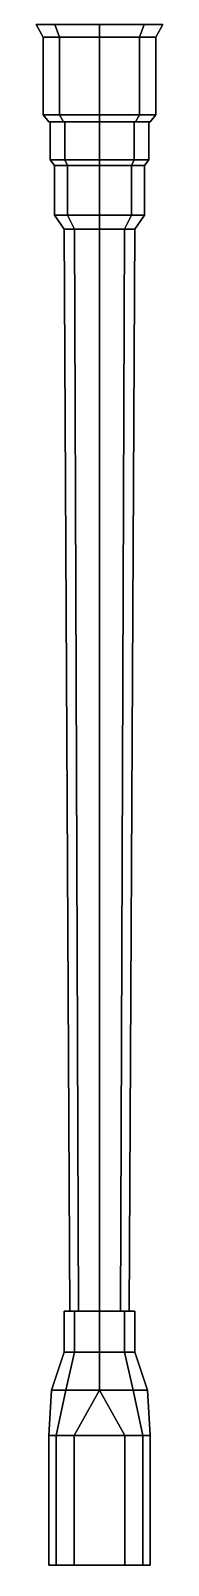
# Model space of a CAD drawing. Header units: millimetres. Extents: x -2.7 to 3, y -29.6 to 3.
# Drawn here: x -0.45 to 0.45, y -29.65 to -18.78 of the extents above; entities that cross this region are included whole.
import ezdxf

# ---------------------------------------------------------------- set-up
doc = ezdxf.new("R2010")
doc.units = ezdxf.units.MM

msp = doc.modelspace()

# ---------------------------------------------------------------- linework, layer by layer
for points in [[(-0.283, -18.83, 12.967), (-0.4, -18.83, 13.25), (-0.45, -18.74, 13.25), (-0.318, -18.74, 12.932)], [(-0.4, -18.83, 13.25), (-0.283, -18.83, 13.533), (-0.318, -18.74, 13.568), (-0.45, -18.74, 13.25)], [(0, -18.83, 12.85), (-0.283, -18.83, 12.967), (-0.318, -18.74, 12.932), (0, -18.74, 12.8)], [(-0.283, -18.83, 13.533), (0, -18.83, 13.65), (0, -18.74, 13.7), (-0.318, -18.74, 13.568)], [(0.283, -18.83, 12.967), (0, -18.83, 12.85), (0, -18.74, 12.8), (0.318, -18.74, 12.932)], [(0, -18.83, 13.65), (0.283, -18.83, 13.533), (0.318, -18.74, 13.568), (0, -18.74, 13.7)], [(0.4, -18.83, 13.25), (0.283, -18.83, 12.967), (0.318, -18.74, 12.932), (0.45, -18.74, 13.25)], [(0.283, -18.83, 13.533), (0.4, -18.83, 13.25), (0.45, -18.74, 13.25), (0.318, -18.74, 13.568)], [(-0.283, -18.83, 13.533), (-0.4, -18.83, 13.25), (-0.4, -19.38, 13.25), (-0.283, -19.38, 13.533)], [(-0.4, -18.83, 13.25), (-0.283, -18.83, 12.967), (-0.283, -19.38, 12.967), (-0.4, -19.38, 13.25)], [(0, -18.83, 13.65), (-0.283, -18.83, 13.533), (-0.283, -19.38, 13.533), (0, -19.38, 13.65)], [(-0.283, -18.83, 12.967), (0, -18.83, 12.85), (0, -19.38, 12.85), (-0.283, -19.38, 12.967)], [(0.283, -18.83, 13.533), (0, -18.83, 13.65), (0, -19.38, 13.65), (0.283, -19.38, 13.533)], [(0, -18.83, 12.85), (0.283, -18.83, 12.967), (0.283, -19.38, 12.967), (0, -19.38, 12.85)], [(0.4, -18.83, 13.25), (0.283, -18.83, 13.533), (0.283, -19.38, 13.533), (0.4, -19.38, 13.25)], [(0.283, -18.83, 12.967), (0.4, -18.83, 13.25), (0.4, -19.38, 13.25), (0.283, -19.38, 12.967)], [(-0.283, -19.38, 13.533), (-0.4, -19.38, 13.25), (-0.36, -19.43, 13.25), (-0.255, -19.43, 13.505)], [(-0.4, -19.38, 13.25), (-0.283, -19.38, 12.967), (-0.255, -19.43, 12.995), (-0.36, -19.43, 13.25)], [(-0.247, -19.43, 13.497), (-0.35, -19.43, 13.25), (-0.35, -19.7, 13.25), (-0.247, -19.7, 13.497)], [(-0.35, -19.43, 13.25), (-0.247, -19.43, 13.003), (-0.247, -19.7, 13.003), (-0.35, -19.7, 13.25)], [(0, -19.38, 13.65), (-0.283, -19.38, 13.533), (-0.255, -19.43, 13.505), (0, -19.43, 13.61)], [(-0.283, -19.38, 12.967), (0, -19.38, 12.85), (0, -19.43, 12.89), (-0.255, -19.43, 12.995)], [(0, -19.43, 13.6), (-0.247, -19.43, 13.497), (-0.247, -19.7, 13.497), (0, -19.7, 13.6)], [(-0.247, -19.43, 13.003), (0, -19.43, 12.9), (0, -19.7, 12.9), (-0.247, -19.7, 13.003)], [(0.283, -19.38, 13.533), (0, -19.38, 13.65), (0, -19.43, 13.61), (0.255, -19.43, 13.505)], [(0, -19.38, 12.85), (0.283, -19.38, 12.967), (0.255, -19.43, 12.995), (0, -19.43, 12.89)], [(0.247, -19.43, 13.497), (0, -19.43, 13.6), (0, -19.7, 13.6), (0.247, -19.7, 13.497)], [(0, -19.43, 12.9), (0.247, -19.43, 13.003), (0.247, -19.7, 13.003), (0, -19.7, 12.9)], [(0.35, -19.43, 13.25), (0.247, -19.43, 13.497), (0.247, -19.7, 13.497), (0.35, -19.7, 13.25)], [(0.247, -19.43, 13.003), (0.35, -19.43, 13.25), (0.35, -19.7, 13.25), (0.247, -19.7, 13.003)], [(0.4, -19.38, 13.25), (0.283, -19.38, 13.533), (0.255, -19.43, 13.505), (0.36, -19.43, 13.25)], [(0.283, -19.38, 12.967), (0.4, -19.38, 13.25), (0.36, -19.43, 13.25), (0.255, -19.43, 12.995)], [(-0.226, -19.74, 13.024), (-0.32, -19.74, 13.25), (-0.35, -19.7, 13.25), (-0.247, -19.7, 13.003)], [(-0.32, -19.74, 13.25), (-0.226, -19.74, 13.476), (-0.247, -19.7, 13.497), (-0.35, -19.7, 13.25)], [(-0.226, -19.74, 13.476), (-0.32, -19.74, 13.25), (-0.32, -20.09, 13.25), (-0.226, -20.09, 13.476)], [(-0.32, -19.74, 13.25), (-0.226, -19.74, 13.024), (-0.226, -20.09, 13.024), (-0.32, -20.09, 13.25)], [(0, -19.74, 12.93), (-0.226, -19.74, 13.024), (-0.247, -19.7, 13.003), (0, -19.7, 12.9)], [(-0.226, -19.74, 13.476), (0, -19.74, 13.57), (0, -19.7, 13.6), (-0.247, -19.7, 13.497)], [(0, -19.74, 13.57), (-0.226, -19.74, 13.476), (-0.226, -20.09, 13.476), (0, -20.09, 13.57)], [(-0.226, -19.74, 13.024), (0, -19.74, 12.93), (0, -20.09, 12.93), (-0.226, -20.09, 13.024)], [(0.226, -19.74, 13.024), (0, -19.74, 12.93), (0, -19.7, 12.9), (0.247, -19.7, 13.003)], [(0, -19.74, 13.57), (0.226, -19.74, 13.476), (0.247, -19.7, 13.497), (0, -19.7, 13.6)], [(0.226, -19.74, 13.476), (0, -19.74, 13.57), (0, -20.09, 13.57), (0.226, -20.09, 13.476)], [(0, -19.74, 12.93), (0.226, -19.74, 13.024), (0.226, -20.09, 13.024), (0, -20.09, 12.93)], [(0.32, -19.74, 13.25), (0.226, -19.74, 13.024), (0.247, -19.7, 13.003), (0.35, -19.7, 13.25)], [(0.226, -19.74, 13.476), (0.32, -19.74, 13.25), (0.35, -19.7, 13.25), (0.247, -19.7, 13.497)], [(0.32, -19.74, 13.25), (0.226, -19.74, 13.476), (0.226, -20.09, 13.476), (0.32, -20.09, 13.25)], [(0.226, -19.74, 13.024), (0.32, -19.74, 13.25), (0.32, -20.09, 13.25), (0.226, -20.09, 13.024)], [(-0.177, -20.19, 13.073), (-0.25, -20.19, 13.25), (-0.32, -20.09, 13.25), (-0.226, -20.09, 13.024)], [(-0.25, -20.19, 13.25), (-0.177, -20.19, 13.427), (-0.226, -20.09, 13.476), (-0.32, -20.09, 13.25)], [(0, -20.19, 13), (-0.177, -20.19, 13.073), (-0.226, -20.09, 13.024), (0, -20.09, 12.93)], [(-0.177, -20.19, 13.427), (0, -20.19, 13.5), (0, -20.09, 13.57), (-0.226, -20.09, 13.476)], [(0.177, -20.19, 13.073), (0, -20.19, 13), (0, -20.09, 12.93), (0.226, -20.09, 13.024)], [(0, -20.19, 13.5), (0.177, -20.19, 13.427), (0.226, -20.09, 13.476), (0, -20.09, 13.57)], [(0.25, -20.19, 13.25), (0.177, -20.19, 13.073), (0.226, -20.09, 13.024), (0.32, -20.09, 13.25)], [(0.177, -20.19, 13.427), (0.25, -20.19, 13.25), (0.32, -20.09, 13.25), (0.226, -20.09, 13.476)], [(-0.177, -20.19, 13.427), (-0.25, -20.19, 13.25), (-0.21, -27.85, 13.25), (-0.148, -27.85, 13.398)], [(-0.25, -20.19, 13.25), (-0.177, -20.19, 13.073), (-0.148, -27.85, 13.102), (-0.21, -27.85, 13.25)], [(0, -20.19, 13.5), (-0.177, -20.19, 13.427), (-0.148, -27.85, 13.398), (0, -27.85, 13.46)], [(-0.177, -20.19, 13.073), (0, -20.19, 13), (0, -27.85, 13.04), (-0.148, -27.85, 13.102)], [(0.177, -20.19, 13.427), (0, -20.19, 13.5), (0, -27.85, 13.46), (0.148, -27.85, 13.398)], [(0, -20.19, 13), (0.177, -20.19, 13.073), (0.148, -27.85, 13.102), (0, -27.85, 13.04)], [(0.25, -20.19, 13.25), (0.177, -20.19, 13.427), (0.148, -27.85, 13.398), (0.21, -27.85, 13.25)], [(0.177, -20.19, 13.073), (0.25, -20.19, 13.25), (0.21, -27.85, 13.25), (0.148, -27.85, 13.102)], [(-0.177, -27.85, 13.427), (-0.25, -27.85, 13.25), (-0.25, -28.14, 13.25), (-0.177, -28.14, 13.427)], [(-0.25, -27.85, 13.25), (-0.177, -27.85, 13.073), (-0.177, -28.14, 13.073), (-0.25, -28.14, 13.25)], [(0, -27.85, 13.5), (-0.177, -27.85, 13.427), (-0.177, -28.14, 13.427), (0, -28.14, 13.5)], [(-0.177, -27.85, 13.073), (0, -27.85, 13), (0, -28.14, 13), (-0.177, -28.14, 13.073)], [(0.177, -27.85, 13.427), (0, -27.85, 13.5), (0, -28.14, 13.5), (0.177, -28.14, 13.427)], [(0, -27.85, 13), (0.177, -27.85, 13.073), (0.177, -28.14, 13.073), (0, -28.14, 13)], [(0.25, -27.85, 13.25), (0.177, -27.85, 13.427), (0.177, -28.14, 13.427), (0.25, -28.14, 13.25)], [(0.177, -27.85, 13.073), (0.25, -27.85, 13.25), (0.25, -28.14, 13.25), (0.177, -28.14, 13.073)], [(-0.177, -28.14, 13.427), (-0.25, -28.14, 13.25), (-0.34, -28.41, 13.25), (-0.24, -28.41, 13.49)], [(-0.25, -28.14, 13.25), (-0.177, -28.14, 13.073), (-0.24, -28.41, 13.01), (-0.34, -28.41, 13.25)], [(0, -28.14, 13.5), (-0.177, -28.14, 13.427), (-0.24, -28.41, 13.49), (0, -28.41, 13.59)], [(-0.177, -28.14, 13.073), (0, -28.14, 13), (0, -28.41, 12.91), (-0.24, -28.41, 13.01)], [(0.177, -28.14, 13.427), (0, -28.14, 13.5), (0, -28.41, 13.59), (0.24, -28.41, 13.49)], [(0, -28.14, 13), (0.177, -28.14, 13.073), (0.24, -28.41, 13.01), (0, -28.41, 12.91)], [(0.25, -28.14, 13.25), (0.177, -28.14, 13.427), (0.24, -28.41, 13.49), (0.34, -28.41, 13.25)], [(0.177, -28.14, 13.073), (0.25, -28.14, 13.25), (0.34, -28.41, 13.25), (0.24, -28.41, 13.01)], [(-0.307, -28.73, 13.123), (-0.36, -28.73, 13.25), (-0.34, -28.41, 13.25), (-0.24, -28.41, 13.01)], [(-0.36, -28.73, 13.25), (-0.307, -28.73, 13.377), (-0.24, -28.41, 13.49), (-0.34, -28.41, 13.25)], [(-0.18, -28.73, 13.07), (-0.307, -28.73, 13.123), (-0.24, -28.41, 13.01), (0, -28.41, 12.91)], [(-0.307, -28.73, 13.377), (-0.18, -28.73, 13.43), (0, -28.41, 13.59), (-0.24, -28.41, 13.49)], [(0, -28.41, 13.59), (0, -28.41, 13.59), (-0.18, -28.73, 13.43), (0.18, -28.73, 13.43)], [(0, -28.41, 12.91), (0, -28.41, 12.91), (0.18, -28.73, 13.07), (-0.18, -28.73, 13.07)], [(0.307, -28.73, 13.123), (0.18, -28.73, 13.07), (0, -28.41, 12.91), (0.24, -28.41, 13.01)], [(0.18, -28.73, 13.43), (0.307, -28.73, 13.377), (0.24, -28.41, 13.49), (0, -28.41, 13.59)], [(0.36, -28.73, 13.25), (0.307, -28.73, 13.123), (0.24, -28.41, 13.01), (0.34, -28.41, 13.25)], [(0.307, -28.73, 13.377), (0.36, -28.73, 13.25), (0.34, -28.41, 13.25), (0.24, -28.41, 13.49)], [(-0.307, -28.73, 13.377), (-0.36, -28.73, 13.25), (-0.36, -29.65, 13.25), (-0.307, -29.65, 13.377)], [(-0.36, -28.73, 13.25), (-0.307, -28.73, 13.123), (-0.307, -29.65, 13.123), (-0.36, -29.65, 13.25)], [(-0.18, -28.73, 13.43), (-0.307, -28.73, 13.377), (-0.307, -29.65, 13.377), (-0.18, -29.65, 13.43)], [(-0.307, -28.73, 13.123), (-0.18, -28.73, 13.07), (-0.18, -29.65, 13.07), (-0.307, -29.65, 13.123)], [(0.18, -28.73, 13.43), (-0.18, -28.73, 13.43), (-0.18, -29.65, 13.43), (0.18, -29.65, 13.43)], [(-0.18, -28.73, 13.07), (0.18, -28.73, 13.07), (0.18, -29.65, 13.07), (-0.18, -29.65, 13.07)], [(0.307, -28.73, 13.377), (0.18, -28.73, 13.43), (0.18, -29.65, 13.43), (0.307, -29.65, 13.377)], [(0.18, -28.73, 13.07), (0.307, -28.73, 13.123), (0.307, -29.65, 13.123), (0.18, -29.65, 13.07)], [(0.36, -28.73, 13.25), (0.307, -28.73, 13.377), (0.307, -29.65, 13.377), (0.36, -29.65, 13.25)], [(0.307, -28.73, 13.123), (0.36, -28.73, 13.25), (0.36, -29.65, 13.25), (0.307, -29.65, 13.123)], [(0.307, -29.65, 13.377), (-0.307, -29.65, 13.377), (-0.36, -29.65, 13.25), (0.36, -29.65, 13.25)], [(0.36, -29.65, 13.25), (-0.36, -29.65, 13.25), (-0.307, -29.65, 13.123), (0.307, -29.65, 13.123)], [(0.18, -29.65, 13.43), (-0.18, -29.65, 13.43), (-0.307, -29.65, 13.377), (0.307, -29.65, 13.377)], [(0.307, -29.65, 13.123), (-0.307, -29.65, 13.123), (-0.18, -29.65, 13.07), (0.18, -29.65, 13.07)]]:
    msp.add_3dface(points)

doc.saveas('drawing.dxf')
